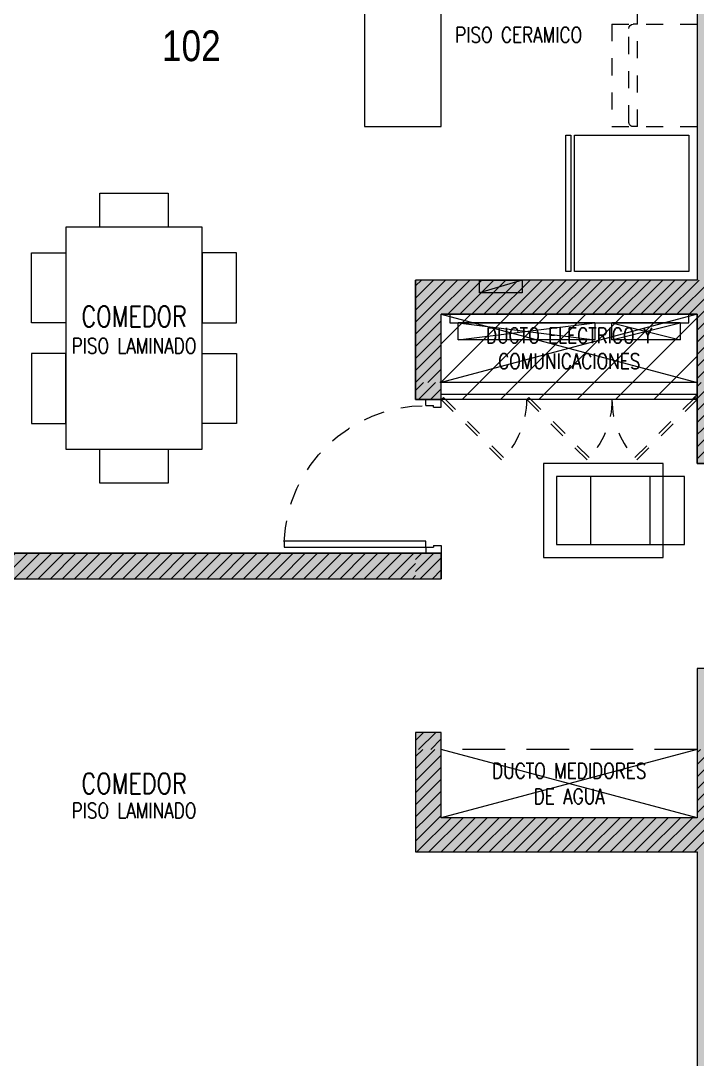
# Model space of a CAD drawing. Header units: millimetres. Extents: x 3765 to 3833, y 1327 to 1657.
# Drawn here: x 3774.86 to 3778.82, y 1485.77 to 1491.86 of the extents above; entities that cross this region are included whole.
import ezdxf
from ezdxf import colors
from ezdxf.entities.mleader import LeaderData, LeaderLine
from ezdxf.enums import TextEntityAlignment as Align
from ezdxf.math import Vec2, Vec3
from ezdxf.xclip import XClip

# ---------------------------------------------------------------- set-up
doc = ezdxf.new("R2010")
doc.units = ezdxf.units.MM
doc.header["$XCLIPFRAME"] = 2
doc.set_wipeout_variables(frame=1)
for name, pattern in [('ACAD_ISO07W100', [3, 0, -3]), ('HIDDEN', [0.375, 0.25, -0.125]), ('HIDDEN2', [0.1875, 0.125, -0.0625]), ('X-REF_DP_Arquitectura$0$HIDDEN', [0.375, 0.25, -0.125])]:
    doc.linetypes.add(name, pattern=pattern)
doc.layers.get('0').update_dxf_attribs({"color": 251, "lineweight": 9})
for name, color, linetype, lineweight in [('A-COCINAS-LAV', 251, 'Continuous', 13), ('A-LINEAS', 251, 'Continuous', 13), ('A-MOBILIARIO', 251, 'Continuous', 13), ('A-MURO BAJO', 251, 'Continuous', 13), ('A-MUROS', 251, 'Continuous', 13), ('A-NUMERACIONDEP', 251, 'Continuous', 13), ('A-PROYECCIONES', 251, 'HIDDEN2', 13), ('A-PUERTAS', 251, 'Continuous', 13), ('A-TEXTO-ACABADO PISO', 251, 'Continuous', 13), ('A-TEXTO-AMBIENTE', 251, 'Continuous', 13), ('A_20_Estructuras', 251, 'Continuous', 13), ('A_30_TableroElect', 251, 'Continuous', 13), ('A_50_TextoAmbiente', 251, 'Continuous', 13), ('A_50_TextoIndicaciones', 251, 'Continuous', 13), ('A_50_Vigas', 251, 'X-REF_DP_Arquitectura$0$HIDDEN', 13), ('A_60_HatchEstructuras', 251, 'Continuous', 13), ('AREA MODIF', 251, 'Continuous', 13), ('DLP_VERDE', 251, 'Continuous', 13), ('MURO CF 120', 251, 'Continuous', 13), ('MURO CF 60', 251, 'Continuous', 13)]:
    doc.layers.add(name, color=color, linetype=linetype, lineweight=lineweight)
doc.styles.add('R80', font='ARIALN.TTF', dxfattribs={"height": 2.03})
doc.styles.add('ROMANS', font='romans.shx', dxfattribs={"width": 0.8})
pattern_1 = [(45, (-21.67, -43.67528), (-0.03535534, 0.03535534), [])]
pattern_2 = [(45, (131.3, -47.8), (-0.035355339, 0.035355339), [])]

# ---------------------------------------------------------------- blocks, each defined once
blk = doc.blocks.new('A$C9f73720c')
at = {"layer": 'DLP_VERDE'}
h = blk.add_hatch(dxfattribs=at)
h.set_pattern_fill('AR-SAND', color=256, scale=0.0035, angle=215)
h.set_pattern_definition([(252.5, (-226520.54526, -8188080.01937), (0.1028379063742, -0.1371042579803), [0, -0.135128, 0, -0.15113, 0, -0.1444625]), (222.5, (-226520.54526, -8188080.01937), (0.0150241246165, -0.2957586482646), [0, -0.072898, 0, -0.121793, 0, -0.0466725]), (182.5, (-226520.45568, -8188079.95665), (-0.226491538642, -0.159205150185), [0, -0.04445, 0, -0.16002, 0, -0.208915]), (172.5, (-226520.45568, -8188079.95665), (-0.174160637763, -0.217199849944), [0, -0.022225, 0, -0.104902, 0, -0.120015])])
edge = h.paths.add_edge_path()
edge.add_line((36.0209, 135.9696), (35.5631, 133.9244))
edge.add_line((35.5631, 133.9244), (38.2955, 133.3128))
edge.add_line((38.2955, 133.3128), (37.2798, 128.7751))
edge.add_line((37.2798, 128.7751), (36.8412, 128.8732))
edge.add_line((36.8412, 128.8732), (36.2515, 126.2387))
edge.add_line((36.2515, 126.2387), (36.6894, 126.1404))
edge.add_line((36.6894, 126.1404), (36.6799, 126.098))
edge.add_line((36.6799, 126.098), (38.0458, 125.7916))
edge.add_line((38.0458, 125.7916), (40.0797, 134.6873))
edge.add_line((40.0797, 134.6873), (38.1981, 135.1657))
edge.add_arc((40.9333, 145.9234), 11.1, 243.73265, 255.73466, ccw=False)
edge = h.paths.add_edge_path()
edge.add_line((32.713, 135.9476), (33.1708, 137.9891))
edge.add_arc((40.9333, 145.9234), 11.1, 217.64206, 225.62698, ccw=False)
edge.add_arc((31.748, 138.839), 0.5, 37.64475, 127.51284)
edge.add_line((31.4435, 139.2356), (30.7692, 138.7179))
edge.add_line((30.7692, 138.7179), (31.5046, 137.76))
edge.add_line((31.5046, 137.76), (31.3857, 137.6687))
edge.add_line((31.3857, 137.6687), (30.6502, 138.6266))
edge.add_line((30.6502, 138.6266), (29.8568, 138.0175))
edge.add_line((29.8568, 138.0175), (29.5516, 136.6565))
edge.add_line((29.5516, 136.6565), (32.713, 135.9476))
edge = h.paths.add_edge_path()
edge.add_line((33.2972, 137.8674), (32.8593, 135.9147))
edge.add_line((32.8593, 135.9147), (35.712, 135.2762))
edge.add_line((35.712, 135.2762), (35.8827, 136.039))
edge.add_arc((40.9333, 145.9234), 11.1, 226.53294, 242.9345, ccw=False)
blk = doc.blocks.new('ESTRUC_P1')
at = {"layer": 'A_60_HatchEstructuras'}
h = blk.add_hatch(color=256, dxfattribs=at)
h.dxf.hatch_style = 1
h.paths.add_polyline_path([(9.15, -0.06), (9, -0.06), (9, -5.25), (7.35, -5.25), (7.35, -5.95), (7.5, -5.95), (7.5, -5.45), (9, -5.45), (9, -6.325), (10.8, -6.325), (10.8, -5.375), (10.65, -5.375), (10.65, -6.125), (9.15, -6.125)])
h.paths.add_polyline_path([(10.8, 0), (10.5, 0), (10.5, -0.15), (10.65, -0.15), (10.65, -3.225), (10.8, -3.225)])
h.paths.add_polyline_path([(7.5, -0.15), (7.65, -0.15), (7.65, 0), (7.35, 0), (7.35, -3.5), (7.5, -3.5)])
h = blk.add_hatch(color=256, dxfattribs=at)
h.dxf.hatch_style = 1
h.paths.add_polyline_path([(7.5001, -6.85), (4.65, -6.85), (4.65, -4.3), (4.5, -4.3), (4.5, -6.85), (1.75, -6.85), (1.75, -6.25), (1.6, -6.25), (1.6, -6.85), (-1.15, -6.85), (-1.15, -2.8), (-1.35, -2.8), (-1.35, -11.05), (-1.15, -11.05), (-1.15, -7), (1.6, -7), (1.6, -7.6), (1.75, -7.6), (1.75, -7), (4.5, -7), (4.5, -9.55), (4.65, -9.55), (4.65, -7), (7.5001, -7)])
h.paths.add_polyline_path([(3.3, -4.45), (3.75, -4.45), (3.75, -4.3), (1.6, -4.3), (1.6, -5.5), (1.7468, -5.5), (1.75, -5.5), (1.75, -4.45), (3.1, -4.45), (3.1, -6.05), (3.3, -6.05)], flags=17)
h.paths.add_polyline_path([(3.3, -7.8), (3.1, -7.8), (3.1, -9.4), (1.75, -9.4), (1.75, -8.35), (1.6, -8.35), (1.6, -9.55), (3.75, -9.55), (3.75, -9.4), (3.3, -9.4)], flags=17)
h = blk.add_hatch(color=256, dxfattribs=at)
h.dxf.hatch_style = 1
h.paths.add_polyline_path([(9.15, -7.725), (10.65, -7.725), (10.65, -8.475), (10.8, -8.475), (10.8, -7.525), (9, -7.525), (9, -8.4), (7.5, -8.4), (7.5, -7.9), (7.35, -7.9), (7.35, -8.6), (9, -8.6), (9, -13.79), (9.15, -13.79)])
h.paths.add_polyline_path([(10.8, -10.625), (10.65, -10.625), (10.65, -13.7), (10.5, -13.7), (10.5, -13.85), (10.8, -13.85)])
h.paths.add_polyline_path([(7.5, -10.35), (7.35, -10.35), (7.35, -13.85), (7.65, -13.85), (7.65, -13.7), (7.5, -13.7)])
for points in [[(7.5, -5.45), (9, -5.85)], [(9, -5.45), (7.5, -5.85)], [(9, -8.4), (7.5, -8)]]:
    blk.add_lwpolyline(points)
at = {"elevation": 0}
blk.add_lwpolyline([(9, -8), (7.5, -8.4)], dxfattribs=at)
at = {"layer": 'A_20_Estructuras'}
for points in [[(9.15, -0.06), (9, -0.06), (9, -5.25), (7.35, -5.25), (7.35, -5.95), (7.5, -5.95), (7.5, -5.45), (9, -5.45), (9, -6.325), (10.8, -6.325), (10.8, -5.375), (10.65, -5.375), (10.65, -6.125), (9.15, -6.125)], [(7.5001, -6.85), (4.65, -6.85), (4.65, -4.3), (4.5, -4.3), (4.5, -6.85), (1.75, -6.85), (1.75, -6.25), (1.6, -6.25), (1.6, -6.85), (-1.15, -6.85), (-1.15, -2.8), (-1.35, -2.8), (-1.35, -11.05), (-1.15, -11.05), (-1.15, -7), (1.6, -7), (1.6, -7.6), (1.75, -7.6), (1.75, -7), (4.5, -7), (4.5, -9.55), (4.65, -9.55), (4.65, -7), (7.5001, -7)], [(9.15, -7.725), (10.65, -7.725), (10.65, -8.475), (10.8, -8.475), (10.8, -7.525), (9, -7.525), (9, -8.4), (7.5, -8.4), (7.5, -7.9), (7.35, -7.9), (7.35, -8.6), (9, -8.6), (9, -13.79), (9.15, -13.79)]]:
    blk.add_lwpolyline(points, close=True, dxfattribs=at)
at = {"layer": 'A_50_Vigas'}
for p, q in [((9, -5.85, 0), (7.5, -5.85, 0)), ((9, -8, 0), (7.5, -8, 0))]:
    blk.add_line(p, q, dxfattribs=at)
blk = doc.blocks.new('DPTO 75.2')
at = {"layer": 'A-MUROS', "color": 8}
blk.add_line((0, 0, 0), (-1.8, 0, 0), dxfattribs=at)
blk = doc.blocks.new('REFRI')
blk.add_wipeout([(0.4, 0), (-0.4, 0), (-0.4, -0.67), (0.4, -0.67)])
blk.add_wipeout([(-0.4, -0.69), (-0.4, -0.72), (0.4, -0.72), (0.4, -0.69)])
for points in [[(-0.4, 0), (-0.4, -0.67), (0.4, -0.67), (0.4, 0)], [(-0.4, -0.69), (-0.4, -0.72), (0.4, -0.72), (0.4, -0.69)]]:
    blk.add_lwpolyline(points, close=True)
blk = doc.blocks.new('*U86')
for p, q in [((0.01, 0.855), (0.01, 0.9)), ((0.055, 0.855), (0.01, 0.855)), ((0.1, 0.865), (0.055, 0.865)), ((0.055, 0.855), (0.055, 0.865)), ((0.1, 0.865), (0.1, 0.9)), ((0.055, 0.045), (0.01, 0.045)), ((0.01, 0.045), (0.01, 0)), ((0.055, 0.045), (0.055, 0.035)), ((0.1, 0.035), (0.055, 0.035)), ((0.1, 0.035), (0.1, 0))]:
    blk.add_line(p, q)
blk.add_lwpolyline([(0.93, 0.07), (0.93, 0.035), (0.1, 0.035), (0.1, 0.07)], close=True)
at = {"color": 7, "linetype": 'HIDDEN2'}
blk.add_arc((0.0995, 0.0339), 0.8311, 2.23015, 89.96723, dxfattribs=at)
blk = doc.blocks.new('A$Cb5611ba7')
for points in [[(0.15, 0.1735), (0.15, -0.0265), (0.56, -0.0265), (0.56, 0.1735)], [(1.15, 0.1735), (1.15, -0.0265), (0.74, -0.0265), (0.74, 0.1735)], [(0, -0.0265), (0, -0.8265), (1.3, -0.8265), (1.3, -0.0265)], [(0, -0.2265), (0, -0.6265), (-0.2, -0.6265), (-0.2, -0.2265)], [(1.5, -0.6265), (1.3, -0.6265), (1.3, -0.2265), (1.5, -0.2265)], [(0.15, -1.0265), (0.15, -0.8265), (0.56, -0.8265), (0.56, -1.0265)], [(1.15, -1.0265), (1.15, -0.8265), (0.74, -0.8265), (0.74, -1.0265)]]:
    blk.add_lwpolyline(points, close=True)
blk = doc.blocks.new('*U98')
at = {"linetype": 'HIDDEN', "ltscale": 0.2}
for p, q in [((0.3534, 0.3534), (0, 0)), ((0.0127, -0.0127), (0.3656, 0.3401)), ((0, 0), (0.0127, -0.0127))]:
    blk.add_line(p, q, dxfattribs=at)
blk.add_arc((0, 0), 0.4995, 0, 45, dxfattribs=at)
blk = doc.blocks.new('Tab.Electrico')
blk.add_hatch(color=256).paths.add_polyline_path([(0.075, 0), (0.075, 0.25), (0, 0)])
for p, q in [((0.075, 0.25), (0, 0)), ((0.075, 0.25), (0, 0.25)), ((0, 0.25), (0, 0)), ((0.075, 0), (0.075, 0.25)), ((0, 0), (0.075, 0))]:
    blk.add_line(p, q)
blk = doc.blocks.new('DPTO 65')
blk.add_line((-10, 3.25), (-9.975, 3.25))
blk.add_arc((-9.975, 3.225), 0.025, 0, 90)
at = {"layer": 'A-LINEAS'}
for p, q in [((-10.35, 1.55), (-8.85, 1.15)), ((-8.85, 1.55), (-10.35, 1.15))]:
    blk.add_line(p, q, dxfattribs=at)
at = {"layer": 'A-MURO BAJO'}
for p, q in [((-8.4, 3.65), (-8.4, 2.65)), ((-8.85, 2.65), (-8.85, 3.5)), ((-8.4, 2.65), (-8.85, 2.65)), ((-10.35, 1.15), (-8.85, 1.15))]:
    blk.add_line(p, q, dxfattribs=at)
at = {"layer": 'A-MUROS'}
for p, q in [((-10.35, 6.94), (-10.35, 1.75)), ((-10.35, 1.75), (-8.7, 1.75)), ((-8.7, 1.05), (-8.7, 1.75)), ((-10.35, 1.55), (-8.85, 1.55)), ((-10.35, 0.675, 0), (-10.35, 1.55)), ((-8.85, 1.05), (-8.85, 1.55)), ((-8.85, 1.05), (-8.7, 1.05)), ((-6, 0.15), (-8.8501, 0.15)), ((-8.8501, 0.15), (-8.8501, 0))]:
    blk.add_line(p, q, dxfattribs=at)
at = {"layer": 'A-PROYECCIONES', "ltscale": 0.5}
for p, q in [((-10, 2.65), (-10, 5.15)), ((-9.85, 3.25), (-10.35, 3.25)), ((-9.85, 3.25), (-9.85, 2.65)), ((-9.95, 2.675), (-9.95, 3.225)), ((-10, 2.65), (-9.975, 2.65))]:
    blk.add_line(p, q, dxfattribs=at)
blk.add_lwpolyline([(-9.85, 2.65), (-10.35, 2.65)], dxfattribs=at)
blk.add_arc((-9.975, 2.675), 0.025, 270, 0, dxfattribs=at)
at = {"layer": 'A-PUERTAS'}
for p, q in [((-10.35, 1.08), (-8.85, 1.08)), ((-10.35, 1.05), (-8.85, 1.05))]:
    blk.add_line(p, q, dxfattribs=at)
at = {"rotation": 90}
blk.add_blockref('Tab.Electrico', (-9.075, 1.675), dxfattribs=at)
at = {"layer": 'A-COCINAS-LAV', "extrusion": (4.49068e-08, 3.60284e-08, 1), "rotation": 90}
blk.add_blockref('REFRI', (-10.3, 2.2, 0), dxfattribs=at)
at = {"layer": 'A-MOBILIARIO', "xscale": -1.000000000000002, "rotation": 90}
blk.add_blockref('A$Cb5611ba7', (-7.4765, 2.0601), dxfattribs=at)
at = {"layer": 'A-MOBILIARIO', "rotation": 359.9967044834248}
blk.add_blockref('*U86', (-8.8601, 0.15), dxfattribs=at)
at = {"layer": 'A-PROYECCIONES', "ltscale": 0.25, "xscale": -1, "rotation": 180}
blk.add_blockref('*U98', (-10.35, 1.05), dxfattribs=at)
at = {"layer": 'A-PROYECCIONES', "ltscale": 0.25, "rotation": 180}
for p in [(-9.351, 1.05), (-8.85, 1.05)]:
    blk.add_blockref('*U98', p, dxfattribs=at)
blk = doc.blocks.new('DPTO 75')
at = {"layer": 'A-MUROS'}
blk.add_line((-1.7, 0, 0), (0.1, 0, 0), dxfattribs=at)
blk = doc.blocks.new('TF_P1')
at = {"color": 8}
blk.add_blockref('DPTO 75.2', (12.15, 4.725, 0), dxfattribs=at)
at = {"color": 8, "rotation": 180}
blk.add_blockref('DPTO 75', (10.45, 3.525, 0), dxfattribs=at)
at = {"color": 8, "xscale": -1}
blk.add_blockref('DPTO 65', (0, 4.05), dxfattribs=at)
blk = doc.blocks.new('XREF_TORREC$0$BANDEJA')
at = {"color": 8}
for points in [[(8.9, 5.6), (8.9, 5.55), (10.3, 5.55), (10.3, 5.6), (8.9, 5.6)], [(8.95, 5.45), (8.95, 5.55), (9.75, 5.55), (9.75, 5.45), (8.95, 5.45), (9.75, 5.55), (8.95, 5.55), (9.75, 5.45)], [(9.85, 5.45), (9.85, 5.55), (10.25, 5.55), (10.25, 5.45), (9.85, 5.45), (10.25, 5.55), (9.85, 5.55), (10.25, 5.45)]]:
    blk.add_lwpolyline(points, dxfattribs=at)
blk = doc.blocks.new('TEXTO AMBIENTES P1')
at = {"layer": 'A-TEXTO-ACABADO PISO', "char_height": 0.09, "attachment_point": 2, "style": 'ROMANS'}
for s, insert in [('PISO CERAMICO', (7.9538, -3.768)), ('PISO LAMINADO', (5.7, -5.5899))]:
    blk.add_mtext_dynamic_manual_height_columns(s, width=1.20225, gutter_width=12.5, heights=[0], dxfattribs=dict(at, insert=insert))
at = {"layer": 'A-TEXTO-ACABADO PISO', "insert": (5.6999, -8.3137), "char_height": 0.09, "attachment_point": 2, "rotation": 0.00002, "style": 'ROMANS'}
blk.add_mtext_dynamic_manual_height_columns('PISO LAMINADO', width=1.20225, gutter_width=12.5, heights=[0], dxfattribs=at)
at = {"layer": 'A-TEXTO-AMBIENTE', "style": 'ROMANS', "width": 0.8}
for p in [(5.7001, -5.5233), (5.7, -8.2601)]:
    blk.add_text('COMEDOR', height=0.12, dxfattribs=at).set_placement(p, align=Align.CENTER)
blk = doc.blocks.new('_Dot')
at = {"color": 0, "linetype": 'ByBlock', "lineweight": -2}
blk.add_line((-0.5, 0), (-1, 0), dxfattribs=at)
at = {"color": 0, "linetype": 'ByBlock', "const_width": 0.5}
blk.add_lwpolyline([(-0.25, 0, 1), (0.25, 0, 1)], format="xyb", close=True, dxfattribs=at)
blk = doc.blocks.new('TEXTO DUCTOS P1')
at = {"layer": 'A_50_TextoIndicaciones', "char_height": 0.09, "attachment_point": 5, "style": 'ROMANS'}
for s, insert, width in [('\\pxsm1,qc,t16;DUCTO ELECTRICO Y COMUNICACIONES', (8.25, -5.65), 1.075244), ('\\pxsm1,qc,t16;DUCTO MEDIDORES DE AGUA', (8.25, -8.2), 1.047942)]:
    blk.add_mtext(s, dxfattribs=dict(at, insert=insert, width=width))
blk = doc.blocks.new('TORRE F HATCH CORTAFUEGO')
at = {"layer": 'AREA MODIF'}
h = blk.add_hatch(dxfattribs=at)
h.set_pattern_fill('ANSI31', color=8, scale=0.05, style=0)
h.set_pattern_definition([(45, (-48.7, 2.85003), (-0.1122532, 0.1122532), [])])
h.paths.add_polyline_path([(-39.85, 8.4), (-38.35, 8.4), (-38.3501, 7.8999), (-39.8499, 7.9)])
at = {"layer": 'MURO CF 120'}
h = blk.add_hatch(dxfattribs=at)
h.set_pattern_fill('_USER', color=8, scale=0.05, angle=45, style=0, pattern_type=0)
h.set_pattern_definition(pattern_2)
h.paths.add_polyline_path([(-39.8501, 8), (-40.0001, 8), (-40.0001, 7.9), (-39.8501, 7.9)])
h = blk.add_hatch(dxfattribs=at)
h.set_pattern_fill('_USER', color=8, scale=0.05, angle=45, style=0, pattern_type=0)
h.set_pattern_definition(pattern_2)
h.paths.add_polyline_path([(-38.2001, 8), (-38.3501, 8), (-38.3501, 7.725), (-38.2001, 7.725)])
h = blk.add_hatch(dxfattribs=at)
h.set_pattern_fill('_USER', color=8, scale=0.05, angle=45, style=0, pattern_type=0)
h.set_pattern_definition(pattern_2)
h.paths.add_polyline_path([(-11.7, 7.6749), (-18.4, 7.675), (-18.4, 7.525), (-11.7, 7.525)])
h.paths.add_polyline_path([(-7.5, 6.9999), (-7.35, 6.9999), (-7.35, 6.85), (-7.5, 6.85)])
h.paths.add_polyline_path([(-39.8499, 6.85), (-40.0005, 6.85), (-40.0005, 7), (-39.8499, 7)])
h = blk.add_hatch(dxfattribs=at)
h.set_pattern_fill('_USER', color=8, scale=0.05, angle=45, style=0, pattern_type=0)
h.set_pattern_definition(pattern_2)
h.paths.add_polyline_path([(-36.5501, 7.725), (-38.3501, 7.725), (-38.3501, 7.525), (-36.5501, 7.525)])
h = blk.add_hatch(dxfattribs=at)
h.set_pattern_fill('_USER', color=8, scale=0.05, angle=45, style=0, pattern_type=0)
h.set_pattern_definition(pattern_2)
h.paths.add_polyline_path([(-39.85, 5.85), (-40, 5.85), (-40, 5.95), (-39.85, 5.95)])
at = {"layer": 'MURO CF 60'}
h = blk.add_hatch(dxfattribs=at)
h.set_pattern_fill('_USER', color=8, scale=0.05, angle=45, pattern_type=0)
h.set_pattern_definition(pattern_1)
h.paths.add_polyline_path([(-38.2001, 8.6), (-40.0001, 8.6), (-40.0001, 8.4), (-38.2001, 8.4)])
h = blk.add_hatch(dxfattribs=at)
h.set_pattern_fill('_USER', color=8, scale=0.05, angle=45, pattern_type=0)
h.set_pattern_definition(pattern_1)
h.paths.add_polyline_path([(-39.8502, 8.4), (-40.0004, 8.4), (-40.0003, 8), (-39.8501, 8)])
h = blk.add_hatch(dxfattribs=at)
h.set_pattern_fill('_USER', color=8, scale=0.05, angle=45, pattern_type=0)
h.set_pattern_definition(pattern_1)
h.paths.add_polyline_path([(-38.2001, 8.3999), (-38.3502, 8.3999), (-38.3501, 8), (-38.2, 8)])
h = blk.add_hatch(dxfattribs=at)
h.set_pattern_fill('_USER', color=8, scale=0.05, angle=45, pattern_type=0)
h.set_pattern_definition(pattern_1)
h.paths.add_polyline_path([(-40, 7), (-48.7, 7), (-48.7, 6.85), (-40, 6.85)])
h = blk.add_hatch(dxfattribs=at)
h.set_pattern_fill('_USER', color=8, scale=0.05, angle=45, pattern_type=0)
h.set_pattern_definition(pattern_1)
h.paths.add_polyline_path([(-39.8501, 5.45), (-40.0003, 5.45), (-40.0002, 5.85), (-39.85, 5.85)])
h = blk.add_hatch(dxfattribs=at)
h.set_pattern_fill('_USER', color=8, scale=0.05, angle=45, pattern_type=0)
h.set_pattern_definition(pattern_1)
h.paths.add_polyline_path([(-38.1999, 5.45), (-38.3501, 5.45), (-38.35, 5.85), (-38.1998, 5.85)])
h = blk.add_hatch(dxfattribs=at)
h.set_pattern_fill('_USER', color=8, scale=0.05, angle=45, pattern_type=0)
h.set_pattern_definition(pattern_1)
h.paths.add_polyline_path([(-38.2, 5.25), (-40, 5.25), (-40, 5.45), (-38.2, 5.45)])
blk = doc.blocks.new('TEXTO NOTAS P1')
at = {"color": 8}
blk.add_lwpolyline([(8.925, -6.4), (8.3751, -6.4), (8.375, -6.7999), (8.925, -6.8)], close=True, dxfattribs=at)
blk = doc.blocks.new('areas-TE')
at = {"layer": 'A-NUMERACIONDEP'}
ml = blk.add_multileader_mtext('Standard', dxfattribs=at)
ml.set_content('102', color=256, style='R80')
ml.set_leader_properties(color=256)
ml.set_arrow_properties(name='DOT')
ml.build(insert=Vec2(0, 0))
ml.multileader.update_dxf_attribs({"leader_type": 0, "has_text_frame": 1, "text_left_attachment_type": 2, "text_right_attachment_type": 2, "dogleg_length": 0.36, "arrow_head_size": 0.06, "scale": 0.06})
ctx = ml.context
ctx.base_point, ctx.scale, ctx.char_height, ctx.arrow_head_size, ctx.landing_gap_size, ctx.plane_origin = Vec3(5.8202, -3.8785), 0.06, 0.18, 0.06, 0.06, Vec3(4.4881, -3.8829)
ctx.left_attachment, ctx.right_attachment, ctx.text_align_type = 2, 2, 1
notes = []
notes.append((ctx, [(0, (1, 1, 0), (6.3429, -3.8785), (-1, 0), 0.0917, [(0, [(6.6294, -3.5296)], 0, [])])]))
ctx.mtext.insert, ctx.mtext.width, ctx.mtext.alignment, ctx.mtext.flow_direction = Vec3(6.0357, -3.7866), 0.461923, 2, 5
for ctx, leaders in notes:
    for number, flags, end, landing, length, lines in leaders:
        leader = LeaderData()
        leader.index, (leader.has_last_leader_line, leader.has_dogleg_vector, leader.attachment_direction) = number, flags
        leader.last_leader_point, leader.dogleg_vector, leader.dogleg_length = Vec3(end), Vec3(landing), length
        for number, points, colour, breaks in lines:
            line = LeaderLine()
            line.index, line.vertices, line.color, line.breaks = number, Vec3.list(points), colors.encode_raw_color(colour), breaks
            leader.lines.append(line)
        ctx.leaders.append(leader)

msp = doc.modelspace()

# ---------------------------------------------------------------- block references
at = {"color": 7, "linetype": 'ACAD_ISO07W100', "ltscale": 5, "true_color": 0xffffff}
ref = msp.add_blockref('A$C9f73720c', (3908.2809, 1487.3354), dxfattribs=dict(at, rotation=102.6156181418625))
XClip(ref).set_block_clipping_path([(22.1542253106, 140.4101169162), (10.3600901397, 87.7136669306), (29.6608346476, 83.3939150368), (41.4549698184, 136.0903650224)])

# ---------------------------------------------------------------- next in the draw order: block references
at = {"color": 251}
msp.add_blockref('ESTRUC_P1', (3769.8221, 1495.5876), dxfattribs=at)

# ---------------------------------------------------------------- next in the draw order: block references
msp.add_blockref('TF_P1', (3768.4721, 1484.5379), dxfattribs=at)

# ---------------------------------------------------------------- next in the draw order: linework, layer by layer
at = {"layer": 'A_30_TableroElect'}
for points in [[(3777.9221, 1488.7136), (3778.6221, 1488.7136), (3778.6221, 1489.2629), (3777.9221, 1489.2629)], [(3777.9971, 1488.7879), (3778.5471, 1488.7879), (3778.5471, 1489.1879), (3777.9971, 1489.1879)]]:
    msp.add_lwpolyline(points, close=True, dxfattribs=at)

# ---------------------------------------------------------------- next in the draw order: block references
for name, p in [('areas-TE', (3769.8221, 1495.5879)), ('XREF_TORREC$0$BANDEJA', (3768.4721, 1484.5379))]:
    msp.add_blockref(name, p)
at = {"layer": 'A_50_TextoAmbiente'}
msp.add_blockref('TEXTO AMBIENTES P1', (3769.8221, 1495.5879), dxfattribs=at)
at = {"layer": 'A_50_TextoIndicaciones'}
for name in ['TEXTO DUCTOS P1', 'TEXTO NOTAS P1']:
    msp.add_blockref(name, (3769.8221, 1495.5879), dxfattribs=at)
at = {"layer": 'MURO CF 120', "color": 251}
msp.add_blockref('TORRE F HATCH CORTAFUEGO', (3817.1721, 1481.7379), dxfattribs=at)

doc.saveas('drawing.dxf')
